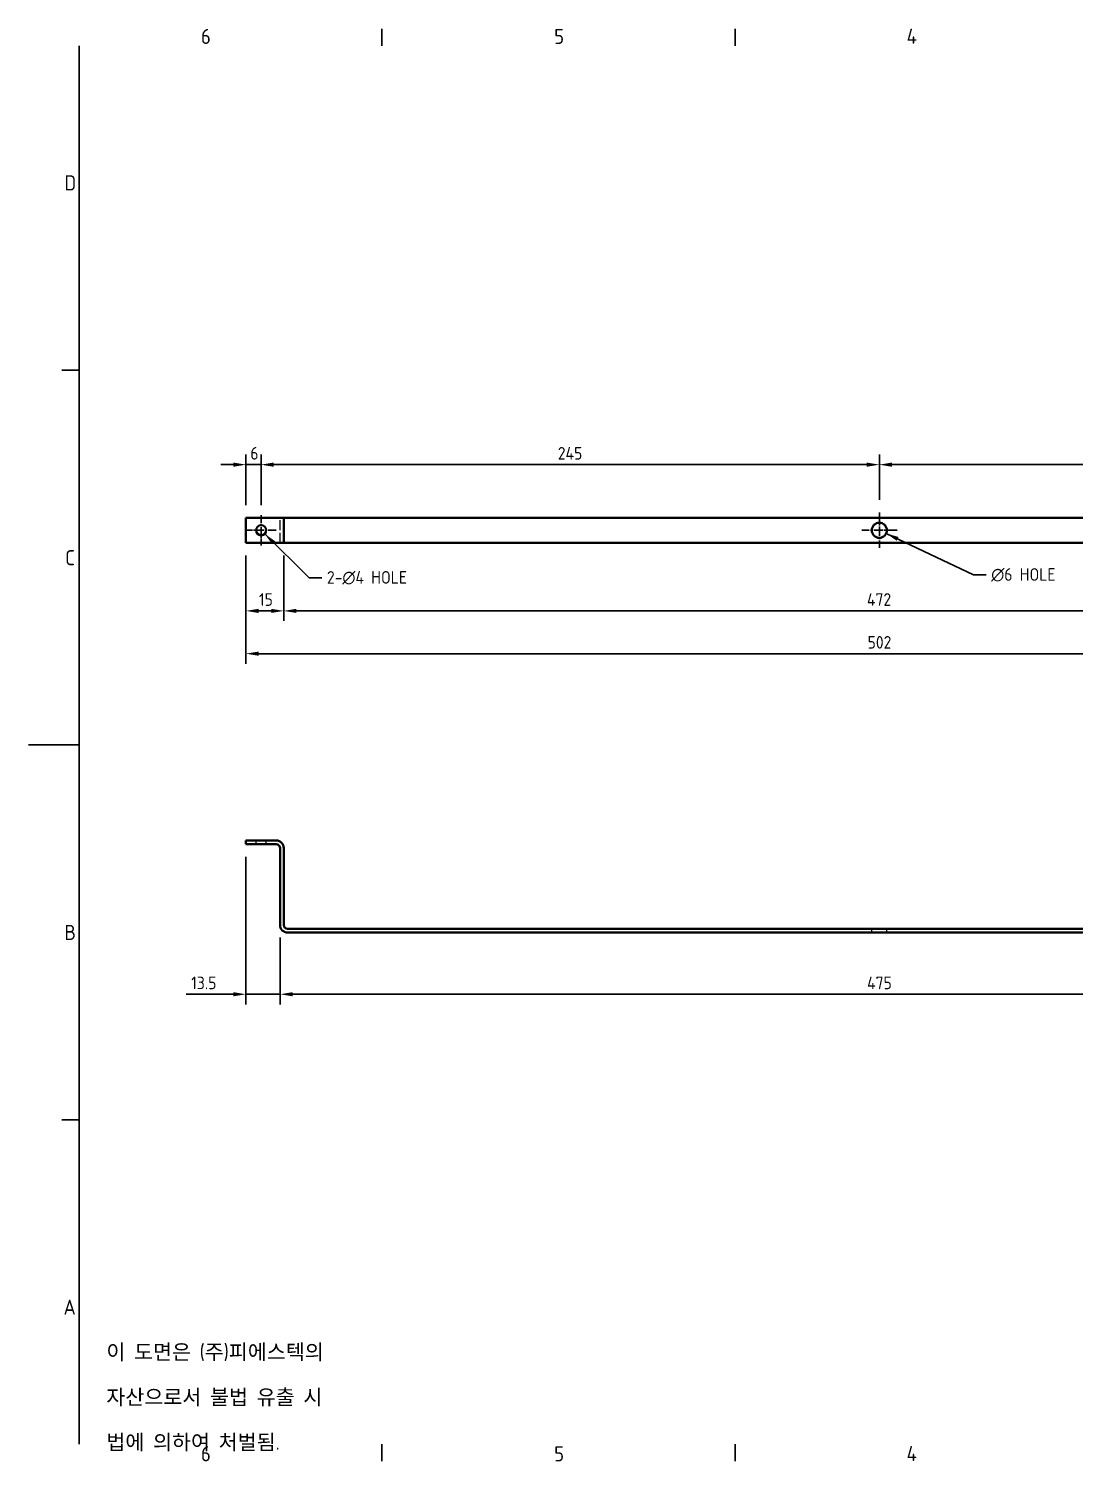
# Model space of a CAD drawing. Header units: millimetres. Extents: x 0 to 840, y 0 to 594.
# Drawn here: x 0 to 414, y 13 to 581 of the extents above; entities that cross this region are included whole.
import ezdxf

# ---------------------------------------------------------------- set-up
doc = ezdxf.new("R2010")
doc.units = ezdxf.units.MM
doc.header["$LTSCALE"] = 2
doc.linetypes.add('CHAIN', pattern=[0.3543, 0.2362, -0.0295, 0.0591, -0.0295])
doc.linetypes.add('DASHED', pattern=[0.2067, 0.1654, -0.0413])
doc.layers.get('0').update_dxf_attribs({"color": 3, "lineweight": 25})
for name, color, linetype, lineweight in [('가려진 것(ISO)', 2, 'DASHED', 18), ('가시적인 것(ISO)', 3, 'Continuous', 40), ('경계(ISO)', 7, 'Continuous', 25), ('기호(ISO)', 5, 'Continuous', 25), ('중심 표식(ISO)', 1, 'Continuous', 25), ('치수(ISO)', 2, 'Continuous', 25)]:
    doc.layers.add(name, color=color, linetype=linetype, lineweight=lineweight)
doc.styles.add('문자 텍스트_PSTEK_POSCO', font='isocp.shx')
doc.styles.add('치수 텍스트_PSTEK_POSCO', font='isocp.shx')
doc.dimstyles.new('치수_PSTEK_POSCO', dxfattribs={"dimscale": 2, "dimtxt": 2.5, "dimasz": 2.5, "dimexe": 2, "dimexo": 2.5, "dimgap": 1, "dimtad": 1, "dimrnd": 1e-08, "dimdsep": 46, "dimtxsty": '치수 텍스트_PSTEK_POSCO', "dimcen": 0.09, "dimdle": 10, "dimclrd": 7, "dimclre": 7, "dimclrt": 2, "dimadec": 1, "dimazin": 2, "dimtfac": 1, "dimtmove": 0, "dimatfit": 3, "dimfxl": 0, "dimtolj": 1, "dimlwd": -1, "dimlwe": -1, "dimarcsym": 0})
doc.dimstyles.new('치수_PSTEK_POSCO$7', dxfattribs={"dimscale": 2, "dimtxt": 2.5, "dimasz": 2.5, "dimexe": 2, "dimexo": 2.5, "dimgap": 1, "dimtad": 1, "dimrnd": 1e-08, "dimdsep": 46, "dimtxsty": '치수 텍스트_PSTEK_POSCO', "dimcen": 0.09, "dimdle": 10, "dimclrd": 7, "dimclre": 7, "dimclrt": 2, "dimadec": 1, "dimazin": 2, "dimtfac": 1, "dimtmove": 0, "dimatfit": 3, "dimfxl": 0, "dimtolj": 1, "dimlwd": -1, "dimlwe": -1, "dimarcsym": 0})

# ---------------------------------------------------------------- blocks, each defined once
blk = doc.blocks.new('경계 Default Border')
at = {"layer": '경계(ISO)'}
for p, q in [((70, 287), (70, 290.4)), ((140, 287), (140, 290.4)), ((10, 222.75), (6.6, 222.75)), ((10, 74.25), (6.6, 74.25)), ((70, 10), (70, 6.6)), ((140, 10), (140, 6.6))]:
    blk.add_line(p, q, dxfattribs=at)
at = {"layer": '경계(ISO)', "flags": 128}
for points in [[(10, 10), (10, 287)], [(0, 148.5), (10, 148.5)]]:
    blk.add_lwpolyline(points, dxfattribs=at)
at = {"layer": '경계(ISO)', "color": 2, "char_height": 3, "attachment_point": 7, "style": '문자 텍스트_PSTEK_POSCO'}
for s, insert in [('6', (34.14, 287.37)), ('5', (104.14, 287.37)), ('4', (173.97, 287.4)), ('D', (7.08, 258.35)), ('C', (7.24, 184.1)), ('B', (7.08, 109.85)), ('A', (6.91, 35.62)), ('6', (34.14, 6.57)), ('5', (104.14, 6.57)), ('4', (173.97, 6.6))]:
    blk.add_mtext(s, dxfattribs=dict(at, insert=insert))
blk = doc.blocks.new('*D27')
at = {"layer": 'Defpoints', "color": 0}
for p in [(337.12, 408.06), (337.12, 389.06), (582.12, 388.06)]:
    blk.add_point(p, dxfattribs=at)
at = {"layer": '치수(ISO)', "color": 7}
for p, q in [((337.12, 394.06), (337.12, 412.06)), ((582.12, 393.06), (582.12, 412.06)), ((577.12, 408.06), (342.12, 408.06))]:
    blk.add_line(p, q, dxfattribs=at)
for points in [[(342.12, 408.89), (342.12, 407.22), (337.12, 408.06)], [(577.12, 408.89), (577.12, 407.22), (582.12, 408.06)]]:
    blk.add_solid(points, dxfattribs=at)
at = {"layer": '치수(ISO)', "color": 2, "insert": (454.7, 412.56), "char_height": 5, "attachment_point": 4, "style": '치수 텍스트_PSTEK_POSCO'}
blk.add_mtext('\\A1;245', dxfattribs=at)
blk = doc.blocks.new('*D28')
at = {"layer": 'Defpoints', "color": 0}
for p in [(92.12, 408.06), (92.12, 387.06), (337.12, 389.06)]:
    blk.add_point(p, dxfattribs=at)
at = {"layer": '치수(ISO)', "color": 7}
for p, q in [((92.12, 392.06), (92.12, 412.06)), ((337.12, 394.06), (337.12, 412.06)), ((332.12, 408.06), (97.12, 408.06))]:
    blk.add_line(p, q, dxfattribs=at)
for points in [[(97.12, 408.89), (97.12, 407.22), (92.12, 408.06)], [(332.12, 408.89), (332.12, 407.22), (337.12, 408.06)]]:
    blk.add_solid(points, dxfattribs=at)
at = {"layer": '치수(ISO)', "color": 2, "insert": (209.7, 412.56), "char_height": 5, "attachment_point": 4, "style": '치수 텍스트_PSTEK_POSCO'}
blk.add_mtext('\\A1;245', dxfattribs=at)
blk = doc.blocks.new('*D29')
at = {"layer": 'Defpoints', "color": 0}
for p in [(92.12, 408.06), (86.12, 387.06), (92.12, 388.06)]:
    blk.add_point(p, dxfattribs=at)
at = {"layer": '치수(ISO)', "color": 7}
for p, q in [((86.12, 392.06), (86.12, 412.06)), ((92.12, 393.06), (92.12, 412.06)), ((81.12, 408.06), (76.12, 408.06)), ((86.12, 408.06), (92.12, 408.06)), ((97.12, 408.06), (102.12, 408.06))]:
    blk.add_line(p, q, dxfattribs=at)
for points in [[(81.12, 408.89), (81.12, 407.22), (86.12, 408.06)], [(97.12, 408.89), (97.12, 407.22), (92.12, 408.06)]]:
    blk.add_solid(points, dxfattribs=at)
at = {"layer": '치수(ISO)', "color": 2, "insert": (87.85, 412.56), "char_height": 5, "attachment_point": 4, "style": '치수 텍스트_PSTEK_POSCO'}
blk.add_mtext('\\A1;6', dxfattribs=at)
blk = doc.blocks.new('*D30')
at = {"layer": 'Defpoints', "color": 0}
for p in [(86.12, 377.06), (101.12, 377.06), (101.12, 350.12)]:
    blk.add_point(p, dxfattribs=at)
at = {"layer": '치수(ISO)', "color": 7}
for p, q in [((86.12, 372.06), (86.12, 346.12)), ((101.12, 372.06), (101.12, 346.12)), ((91.12, 350.12), (96.12, 350.12))]:
    blk.add_line(p, q, dxfattribs=at)
for points in [[(91.12, 350.95), (91.12, 349.29), (86.12, 350.12)], [(96.12, 350.95), (96.12, 349.29), (101.12, 350.12)]]:
    blk.add_solid(points, dxfattribs=at)
at = {"layer": '치수(ISO)', "color": 2, "insert": (91.27, 354.62), "char_height": 5, "attachment_point": 4, "style": '치수 텍스트_PSTEK_POSCO'}
blk.add_mtext('\\A1;15', dxfattribs=at)
blk = doc.blocks.new('*D32')
at = {"layer": 'Defpoints', "color": 0}
for p in [(101.12, 377.06), (573.12, 377.06), (101.12, 350.12)]:
    blk.add_point(p, dxfattribs=at)
at = {"layer": '치수(ISO)', "color": 7}
for p, q in [((101.12, 372.06), (101.12, 346.12)), ((573.12, 372.06), (573.12, 346.12)), ((568.12, 350.12), (106.12, 350.12))]:
    blk.add_line(p, q, dxfattribs=at)
for points in [[(106.12, 350.95), (106.12, 349.29), (101.12, 350.12)], [(568.12, 350.95), (568.12, 349.29), (573.12, 350.12)]]:
    blk.add_solid(points, dxfattribs=at)
at = {"layer": '치수(ISO)', "color": 2, "insert": (332.22, 354.62), "char_height": 5, "attachment_point": 4, "style": '치수 텍스트_PSTEK_POSCO'}
blk.add_mtext('\\A1;472', dxfattribs=at)
blk = doc.blocks.new('*D33')
at = {"layer": 'Defpoints', "color": 0}
for p in [(86.12, 257.66), (99.62, 225.66), (99.62, 198.22)]:
    blk.add_point(p, dxfattribs=at)
at = {"layer": '치수(ISO)', "color": 7}
for p, q in [((86.12, 252.66), (86.12, 194.22)), ((99.62, 220.66), (99.62, 194.22)), ((81.12, 198.22), (62.41, 198.22)), ((99.62, 198.22), (86.12, 198.22)), ((104.62, 198.22), (109.62, 198.22))]:
    blk.add_line(p, q, dxfattribs=at)
for points in [[(81.12, 199.05), (81.12, 197.39), (86.12, 198.22)], [(104.62, 199.05), (104.62, 197.39), (99.62, 198.22)]]:
    blk.add_solid(points, dxfattribs=at)
at = {"layer": '치수(ISO)', "color": 2, "insert": (64.41, 202.72), "char_height": 5, "attachment_point": 4, "style": '치수 텍스트_PSTEK_POSCO'}
blk.add_mtext('\\A1;13.5', dxfattribs=at)
blk = doc.blocks.new('*D34')
at = {"layer": 'Defpoints', "color": 0}
for p in [(99.62, 225.66), (574.62, 225.66), (574.62, 198.22)]:
    blk.add_point(p, dxfattribs=at)
at = {"layer": '치수(ISO)', "color": 7}
for p, q in [((99.62, 220.66), (99.62, 194.22)), ((574.62, 220.66), (574.62, 194.22)), ((104.62, 198.22), (569.62, 198.22))]:
    blk.add_line(p, q, dxfattribs=at)
for points in [[(104.62, 199.05), (104.62, 197.39), (99.62, 198.22)], [(569.62, 199.05), (569.62, 197.39), (574.62, 198.22)]]:
    blk.add_solid(points, dxfattribs=at)
at = {"layer": '치수(ISO)', "color": 2, "insert": (332.27, 202.72), "char_height": 5, "attachment_point": 4, "style": '치수 텍스트_PSTEK_POSCO'}
blk.add_mtext('\\A1;475', dxfattribs=at)
blk = doc.blocks.new('*D36')
at = {"layer": 'Defpoints', "color": 0}
for p in [(86.12, 377.06), (588.12, 377.06), (588.12, 333.17)]:
    blk.add_point(p, dxfattribs=at)
at = {"layer": '치수(ISO)', "color": 7}
for p, q in [((86.12, 372.06), (86.12, 329.17)), ((588.12, 372.06), (588.12, 329.17)), ((91.12, 333.17), (583.12, 333.17))]:
    blk.add_line(p, q, dxfattribs=at)
for points in [[(91.12, 334.01), (91.12, 332.34), (86.12, 333.17)], [(583.12, 334.01), (583.12, 332.34), (588.12, 333.17)]]:
    blk.add_solid(points, dxfattribs=at)
at = {"layer": '치수(ISO)', "color": 2, "insert": (332.47, 337.67), "char_height": 5, "attachment_point": 4, "style": '치수 텍스트_PSTEK_POSCO'}
blk.add_mtext('\\A1;502', dxfattribs=at)

msp = doc.modelspace()

# ---------------------------------------------------------------- linework, layer by layer
at = {"layer": '가려진 것(ISO)', "ltscale": 12.094824}
msp.add_line((99.62, 377.056), (99.62, 387.056), dxfattribs=at)
at = {"layer": '가려진 것(ISO)', "ltscale": 1.428422}
for p, q in [((90.12, 257.658), (90.12, 259.158)), ((94.12, 257.658), (94.12, 259.158)), ((334.12, 222.658), (334.12, 224.158)), ((340.12, 222.658), (340.12, 224.158))]:
    msp.add_line(p, q, dxfattribs=at)
at = {"layer": '가시적인 것(ISO)'}
for p, q in [((86.12, 387.056), (98.12, 387.056)), ((86.12, 377.056), (86.12, 387.056)), ((101.12, 387.056), (98.12, 387.056)), ((101.12, 387.056), (101.12, 377.056)), ((101.12, 387.056), (102.62, 387.056)), ((102.62, 387.056), (571.62, 387.056)), ((98.12, 377.056), (86.12, 377.056)), ((98.12, 377.056), (101.12, 377.056)), ((101.12, 377.056), (102.62, 377.056)), ((571.62, 377.056), (102.62, 377.056)), ((98.12, 259.158), (86.12, 259.158)), ((86.12, 257.658), (86.12, 259.158)), ((86.12, 257.658), (98.12, 257.658)), ((99.62, 256.158), (99.62, 225.658)), ((101.12, 256.158), (101.12, 225.658)), ((571.62, 224.158), (102.62, 224.158)), ((571.62, 222.658), (102.62, 222.658))]:
    msp.add_line(p, q, dxfattribs=at)
for centre, radius in [((92.12, 382.056), 2), ((337.12, 382.056), 3)]:
    msp.add_circle(centre, radius, dxfattribs=at)
for centre, radius, start, end in [((98.12, 256.158), 3, 0, 90), ((98.12, 256.158), 1.5, 0, 90), ((102.62, 225.658), 3, 180, 270), ((102.62, 225.658), 1.5, 180, 270)]:
    msp.add_arc(centre, radius, start, end, dxfattribs=at)
at = {"layer": '중심 표식(ISO)', "linetype": 'CHAIN', "ltscale": 6.667144}
for p, q in [((92.12, 388.056), (92.12, 376.056)), ((98.12, 382.056), (86.12, 382.056))]:
    msp.add_line(p, q, dxfattribs=at)
at = {"layer": '중심 표식(ISO)', "linetype": 'CHAIN', "ltscale": 7.778352}
for p, q in [((337.12, 389.056), (337.12, 375.056)), ((344.12, 382.056), (330.12, 382.056))]:
    msp.add_line(p, q, dxfattribs=at)

# ---------------------------------------------------------------- block references
at = {"xscale": 2, "yscale": 2, "zscale": 2}
msp.add_blockref('경계 Default Border', (0, 0), dxfattribs=at)

# ---------------------------------------------------------------- texts
at = {"layer": '기호(ISO)', "color": 2, "char_height": 5, "attachment_point": 4, "line_spacing_factor": 0.4375, "style": '치수 텍스트_PSTEK_POSCO'}
for s, insert, width in [('{2-\\fAIGDT|b0|i0;\\H5.0000;n\\fisocp|b0|i0;\\H5.0000;4 HOLE}', (118.207, 363.231), 37.09692), ('{\\fisocp|b0|i0;\\H5.0000;\\fAIGDT|b0|i0;\\H5.0000;n\\fisocp|b0|i0;\\H5.0000;6 HOLE}', (381.454, 364.376), 28.67624)]:
    msp.add_mtext(s, dxfattribs=dict(at, insert=insert, width=width))
at = {"layer": '기호(ISO)', "color": 7, "insert": (30.789, 38.294), "char_height": 6, "width": 103.28011, "attachment_point": 4, "line_spacing_factor": 1.78626, "style": '문자 텍스트_PSTEK_POSCO'}
msp.add_mtext('{이 도면은 (주)피에스텍의\\P자산으로서 불법 유출 시 \\P법에 의하여 처벌됨.}', dxfattribs=at)

# ---------------------------------------------------------------- dimensions: what is measured, and where the dimension line sits
at = {"layer": '치수(ISO)', "color": 7}
for base, p1, p2, override, picture, middle in [((92.12, 408.056), (86.12, 387.056), (92.12, 388.056), {"dimdec": 2, "dimtp": 0, "dimtm": 0, "dimtdec": 2, "dimtofl": 1, "dimatfit": 1}, '*D29', (89.12, 408.056)), ((92.12, 408.056), (337.12, 389.056), (92.12, 387.056), {"dimdec": 2, "dimtp": 0, "dimtm": 0, "dimtdec": 2, "dimtofl": 0, "dimatfit": 1}, '*D28', (214.62, 408.056)), ((337.12, 408.056), (582.12, 388.056), (337.12, 389.056), {"dimdec": 2, "dimtp": 0, "dimtm": 0, "dimtdec": 2, "dimtofl": 0, "dimatfit": 1}, '*D27', (459.62, 408.056)), ((101.12, 350.12), (86.12, 377.056), (101.12, 377.056), {"dimdec": 2, "dimtp": 0, "dimtm": 0, "dimtdec": 2, "dimtofl": 0, "dimatfit": 1}, '*D30', (93.62, 350.12)), ((101.12, 350.12), (573.12, 377.056), (101.12, 377.056), {"dimdec": 2, "dimtp": 0, "dimtm": 0, "dimtdec": 2, "dimtofl": 0, "dimatfit": 1}, '*D32', (337.12, 350.12)), ((99.62, 198.22), (86.12, 257.658), (99.62, 225.658), {"dimdec": 2, "dimtp": 0, "dimtm": 0, "dimtdec": 2, "dimtofl": 1, "dimatfit": 1}, '*D33', (69.267, 198.22)), ((574.62, 198.22), (99.62, 225.658), (574.62, 225.658), {"dimdec": 2, "dimtp": 0, "dimtm": 0, "dimtdec": 2, "dimtofl": 0, "dimatfit": 1}, '*D34', (337.12, 198.22))]:
    dim = msp.add_linear_dim(base=base, p1=p1, p2=p2, angle=180, dimstyle='치수_PSTEK_POSCO', override=override, dxfattribs=at)
    dim.commit()
    dim.dimension.update_dxf_attribs({"geometry": picture, "text_midpoint": middle, "dimtype": 160})
dim = msp.add_linear_dim(base=(588.12, 333.174), p1=(86.12, 377.056), p2=(588.12, 377.056), dimstyle='치수_PSTEK_POSCO', override={"dimdec": 2, "dimtp": 0, "dimtm": 0, "dimtdec": 2, "dimtofl": 0, "dimatfit": 1}, dxfattribs=at)
dim.commit()
dim.dimension.update_dxf_attribs({"geometry": '*D36', "text_midpoint": (337.12, 333.174), "dimtype": 160})

# ---------------------------------------------------------------- leaders
at = {"layer": '기호(ISO)', "color": 7, "annotation_type": 0, "has_hookline": 1, "hookline_direction": 0}
for points, text_width in [([(93.534, 380.642), (111.207, 363.231), (116.207, 363.231)], 34.641), ([(339.839, 380.789), (374.454, 364.376), (379.454, 364.376)], 27.349)]:
    msp.add_leader(points, dimstyle='치수_PSTEK_POSCO$7', override={"dimtad": 0}, dxfattribs=dict(at, text_width=text_width))

doc.saveas('drawing.dxf')
